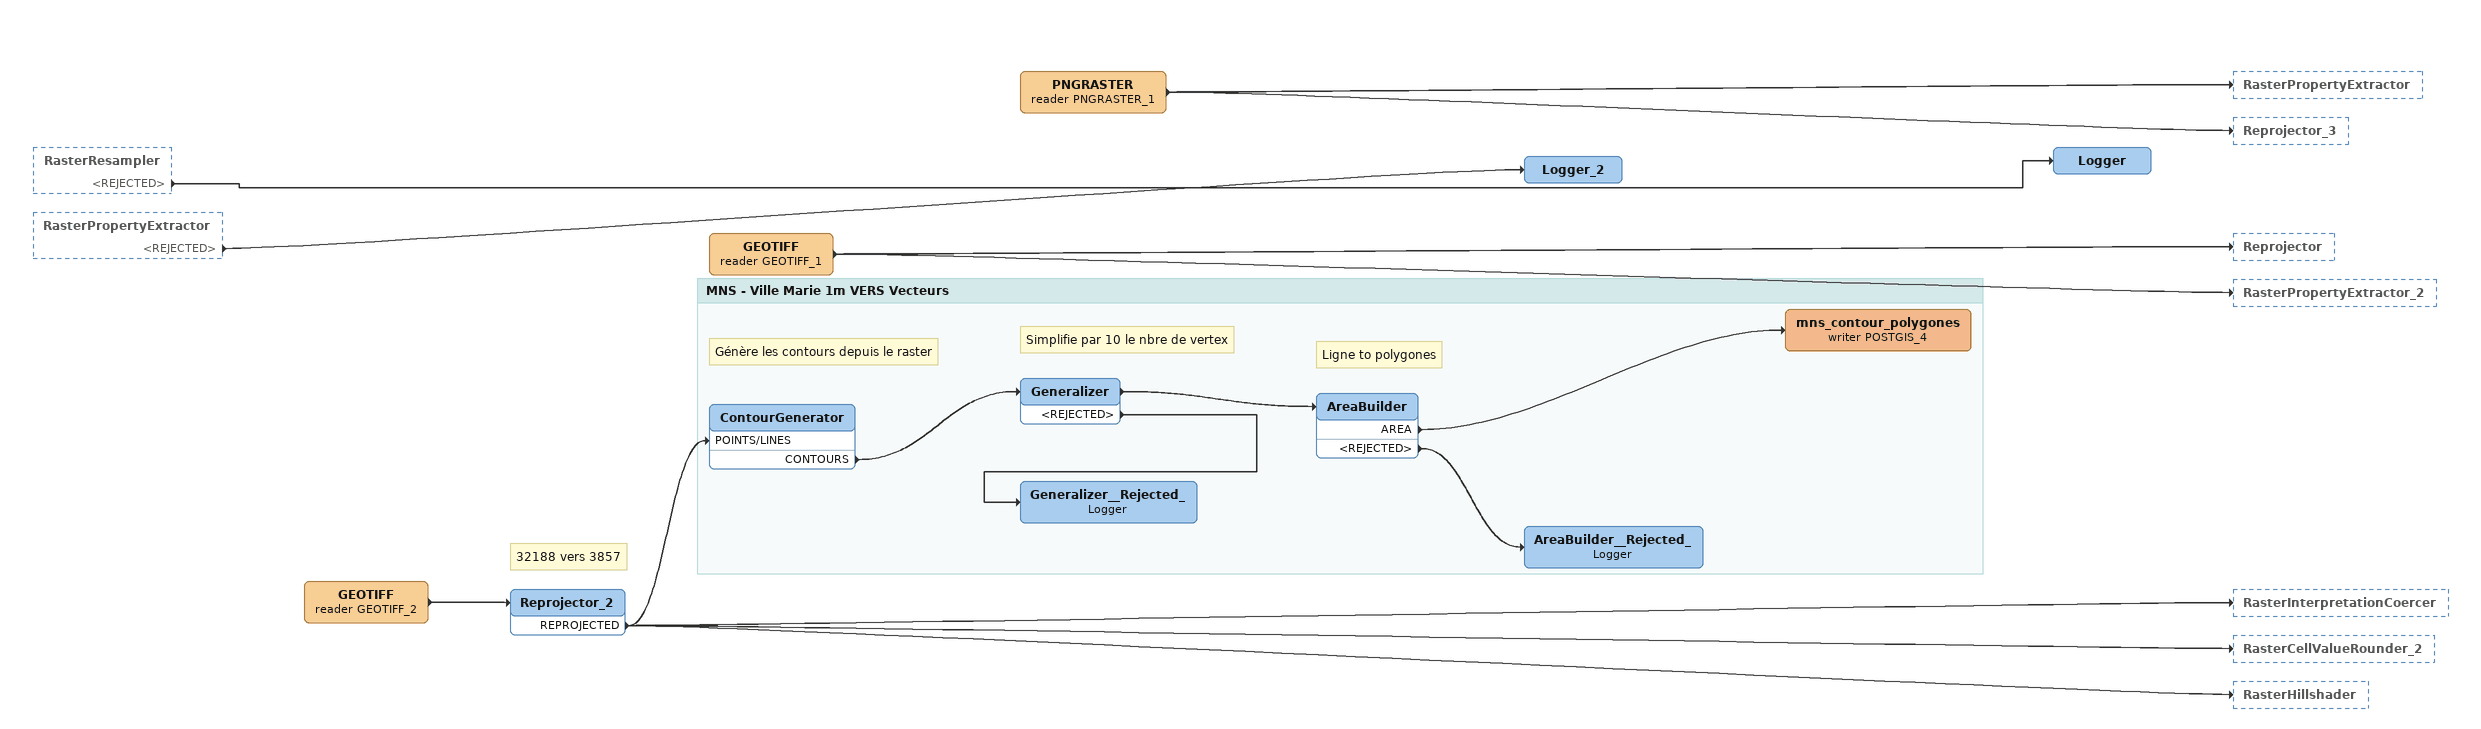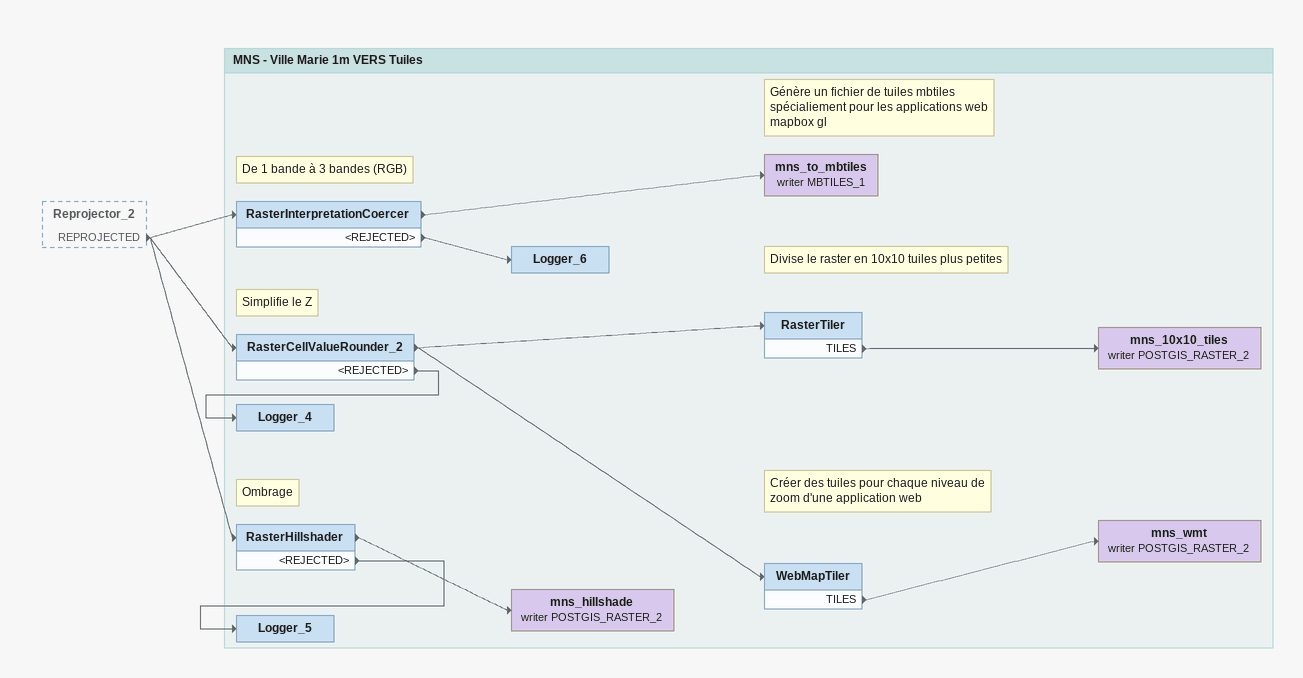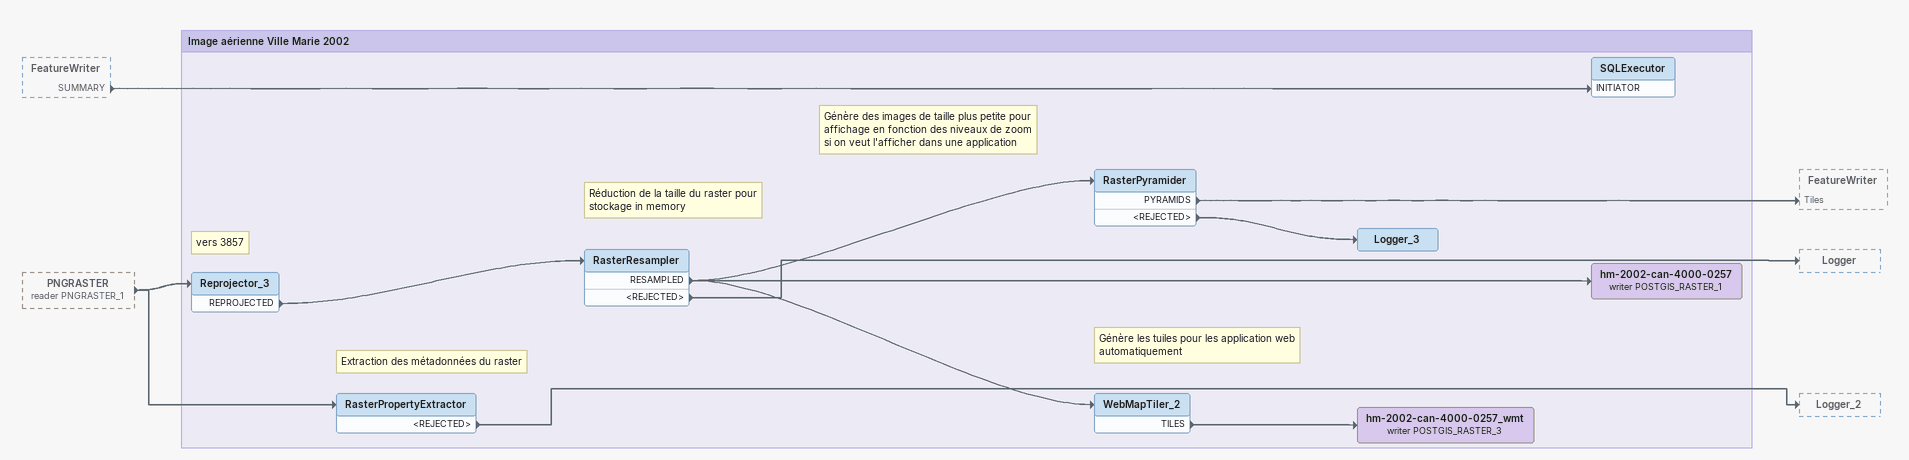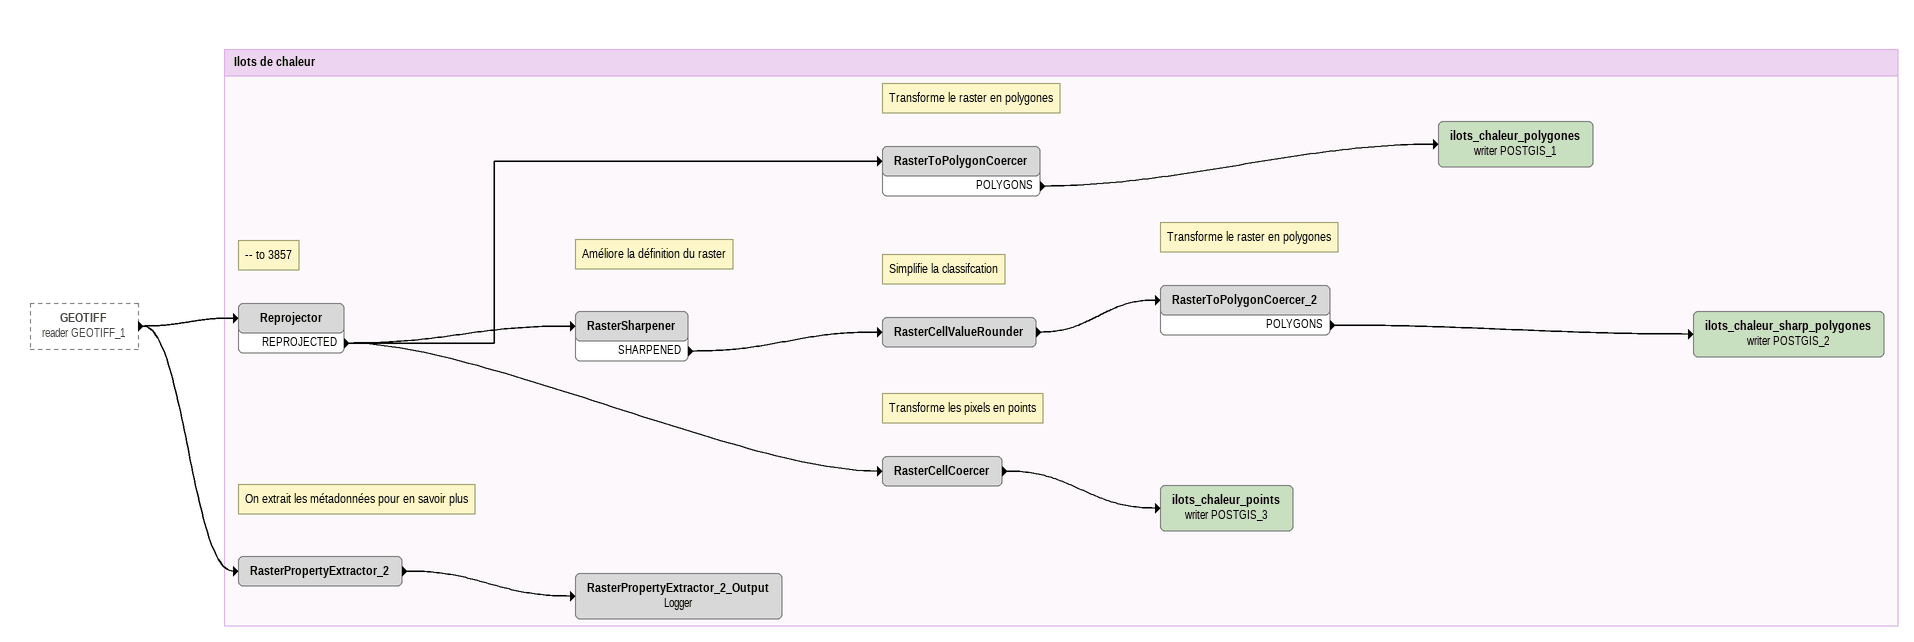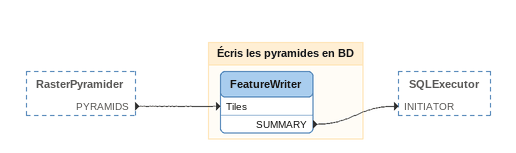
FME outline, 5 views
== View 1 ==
RasterResampler [outside]
    <REJECTED> -> Logger
RasterPropertyExtractor [outside]
    <REJECTED> -> Logger_2
GEOTIFF (reader GEOTIFF_2)
    -> Reprojector_2
Note: 32188 vers 3857
Reprojector_2
    REPROJECTED -> ContourGenerator [POINTS/LINES]
    REPROJECTED -> RasterInterpretationCoercer
    REPROJECTED -> RasterCellValueRounder_2
    REPROJECTED -> RasterHillshader
GEOTIFF (reader GEOTIFF_1)
    -> Reprojector
    -> RasterPropertyExtractor_2
PNGRASTER (reader PNGRASTER_1)
    -> RasterPropertyExtractor
    -> Reprojector_3
Logger
Logger_2

Bookmark: MNS - Ville Marie 1m VERS Vecteurs
Note: Génère les contours depuis le raster
ContourGenerator
    CONTOURS -> Generalizer
Note: Simplifie par 10 le nbre de vertex
Generalizer
    -> AreaBuilder
    <REJECTED> -> Generalizer__Rejected_
Note: Ligne to polygones
AreaBuilder
    AREA -> mns_contour_polygones (writer POSTGIS_4)
    <REJECTED> -> AreaBuilder__Rejected_
mns_contour_polygones (writer POSTGIS_4)
AreaBuilder__Rejected_: Logger
Generalizer__Rejected_: Logger

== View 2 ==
Reprojector_2 [outside]
    REPROJECTED -> RasterInterpretationCoercer
    REPROJECTED -> RasterCellValueRounder_2
    REPROJECTED -> RasterHillshader

Bookmark: MNS - Ville Marie 1m VERS Tuiles
Note: De 1 bande à 3 bandes (RGB)
RasterInterpretationCoercer
    -> mns_to_mbtiles (writer MBTILES_1)
    <REJECTED> -> Logger_6
Note: Génère un fichier de tuiles mbtiles spécialiement pour les applications web mapbox gl
mns_to_mbtiles (writer MBTILES_1)
Logger_6
Note: Simplifie le Z
RasterCellValueRounder_2
    -> RasterTiler
    -> WebMapTiler
    <REJECTED> -> Logger_4
Note: Divise le raster en 10x10 tuiles plus petites
RasterTiler
    TILES -> mns_10x10_tiles (writer POSTGIS_RASTER_2)
mns_10x10_tiles (writer POSTGIS_RASTER_2)
Logger_4
Note: Créer des tuiles pour chaque niveau de zoom d'une application web
WebMapTiler
    TILES -> mns_wmt (writer POSTGIS_RASTER_2)
mns_wmt (writer POSTGIS_RASTER_2)
Note: Ombrage
RasterHillshader
    -> mns_hillshade (writer POSTGIS_RASTER_2)
    <REJECTED> -> Logger_5
mns_hillshade (writer POSTGIS_RASTER_2)
Logger_5

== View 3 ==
FeatureWriter [outside]
    SUMMARY -> SQLExecutor [INITIATOR]
PNGRASTER (reader PNGRASTER_1) [outside]
    -> RasterPropertyExtractor
    -> Reprojector_3

Bookmark: Image aérienne Ville Marie 2002
Note: vers 3857
Reprojector_3
    REPROJECTED -> RasterResampler
Note: Réduction de la taille du raster pour stockage in memory
RasterResampler
    RESAMPLED -> hm-2002-can-4000-0257 (writer POSTGIS_RASTER_1)
    RESAMPLED -> RasterPyramider
    RESAMPLED -> WebMapTiler_2
    <REJECTED> -> Logger
Note: Génère des images de taille plus petite pour affichage en fonction des niveaux de zoom si on veut l'afficher dans une application
RasterPyramider
    PYRAMIDS -> FeatureWriter [Tiles]
    <REJECTED> -> Logger_3
SQLExecutor
Logger_3
hm-2002-can-4000-0257 (writer POSTGIS_RASTER_1)
Note: Génère les tuiles pour les application web automatiquement
WebMapTiler_2
    TILES -> hm-2002-can-4000-0257_wmt (writer POSTGIS_RASTER_3)
hm-2002-can-4000-0257_wmt (writer POSTGIS_RASTER_3)
Note: Extraction des métadonnées du raster
RasterPropertyExtractor
    <REJECTED> -> Logger_2

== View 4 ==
GEOTIFF (reader GEOTIFF_1) [outside]
    -> Reprojector
    -> RasterPropertyExtractor_2

Bookmark: Ilots de chaleur
Note: -- to 3857
Reprojector
    REPROJECTED -> RasterToPolygonCoercer
    REPROJECTED -> RasterSharpener
    REPROJECTED -> RasterCellCoercer
Note: Transforme le raster en polygones
RasterToPolygonCoercer
    POLYGONS -> ilots_chaleur_polygones (writer POSTGIS_1)
ilots_chaleur_polygones (writer POSTGIS_1)
Note: Améliore la définition du raster
RasterSharpener
    SHARPENED -> RasterCellValueRounder
Note: Simplifie la classifcation
RasterCellValueRounder
    -> RasterToPolygonCoercer_2
Note: Transforme le raster en polygones
RasterToPolygonCoercer_2
    POLYGONS -> ilots_chaleur_sharp_polygones (writer POSTGIS_2)
ilots_chaleur_sharp_polygones (writer POSTGIS_2)
Note: Transforme les pixels en points
RasterCellCoercer
    -> ilots_chaleur_points (writer POSTGIS_3)
ilots_chaleur_points (writer POSTGIS_3)
Note: On extrait les métadonnées pour en savoir plus
RasterPropertyExtractor_2
    -> RasterPropertyExtractor_2_Output
RasterPropertyExtractor_2_Output: Logger

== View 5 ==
RasterPyramider [outside]
    PYRAMIDS -> FeatureWriter [Tiles]

Bookmark: Écris les pyramides en BD
FeatureWriter
    SUMMARY -> SQLExecutor [INITIATOR]
